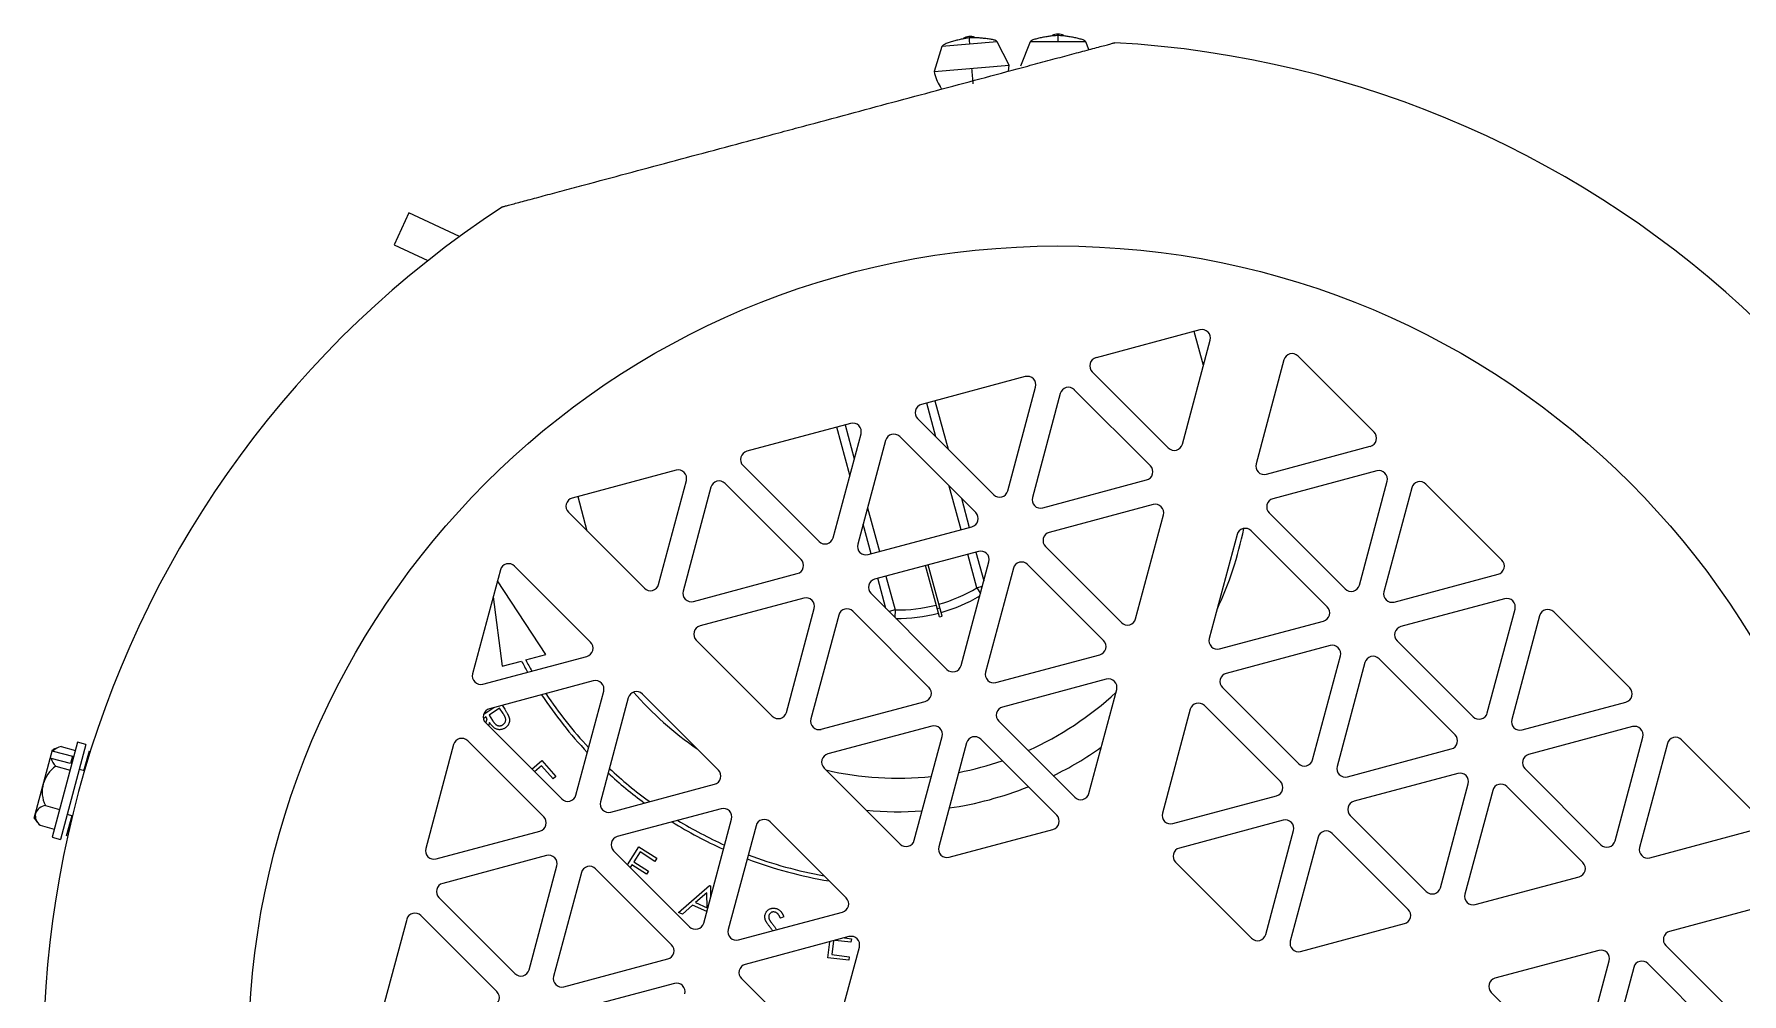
# Paper-space layout '_Left' of a CAD drawing. Header units: inches. Extents: x -3.63 to 5.71, y -3.65 to 3.62.
# Drawn here: x -3.63 to 2.42, y 0.22 to 3.62 of the extents above; entities that cross this region are included whole.
import ezdxf

# ---------------------------------------------------------------- set-up
doc = ezdxf.new("R2010")
doc.units = ezdxf.units.IN
doc.header["$MEASUREMENT"] = 0

psp = doc.layouts.new('_Left')

# ---------------------------------------------------------------- linework, layer by layer
at = {"color": 7, "linetype": 'Continuous', "lineweight": 15}
for p, q in [((-0.4118, 3.5768), (-0.439, 3.4877)), ((-0.1733, 3.5109), (-0.2156, 3.5939)), ((-0.0985, 3.5936), (-0.1334, 3.5072)), ((0.1097, 3.5658), (0.0985, 3.5936)), ((-0.439, 3.4877), (-0.1733, 3.5109)), ((-0.1757, 3.4893), (-0.1733, 3.5109)), ((-0.4171, 3.4348), (-0.4124, 3.4259)), ((-2.301, 2.9872), (-2.3535, 2.8737)), ((-2.121, 2.9038), (-2.301, 2.9872)), ((-2.3535, 2.8737), (-2.2335, 2.8181)), ((0.503, 2.5729), (0.135, 2.4742)), ((0.5157, 2.4462), (0.4832, 2.5675)), ((0.4412, 2.1681), (0.5398, 2.5361)), ((0.1215, 2.4241), (0.391, 2.1546)), ((0.8006, 2.4662), (0.702, 2.0982)), ((1.1202, 2.2102), (0.8508, 2.4797)), ((-0.116, 2.407), (-0.484, 2.3084)), ((-0.1779, 2.0022), (-0.0792, 2.3703)), ((-0.4325, 2.1932), (-0.4651, 2.3135)), ((-0.4361, 2.3212), (-0.3899, 2.1506)), ((0.0077, 2.347), (-0.0909, 1.9789)), ((0.3273, 2.091), (0.0579, 2.3604)), ((-0.735, 2.2411), (-1.1031, 2.1425)), ((-0.4975, 2.2582), (-0.228, 1.9887)), ((-0.7969, 1.8363), (-0.6983, 2.2044)), ((-0.7376, 2.0575), (-0.7838, 2.2281)), ((-0.7548, 2.2358), (-0.7222, 2.1152)), ((-0.6113, 2.1811), (-0.7099, 1.813)), ((-0.2917, 1.9251), (-0.5611, 2.1945)), ((0.7387, 2.0614), (1.1068, 2.1601)), ((-1.354, 2.0753), (-1.7221, 1.9766)), ((-1.1165, 2.0923), (-0.8471, 1.8229)), ((1.1301, 2.0731), (0.762, 1.9745)), ((-1.4159, 1.6705), (-1.3173, 2.0385)), ((-1.2303, 2.0152), (-1.329, 1.6472)), ((-0.9107, 1.7592), (-1.1802, 2.0287)), ((-0.3435, 1.8646), (-0.3852, 2.0186)), ((-0.0542, 1.9422), (0.3139, 2.0408)), ((1.0682, 1.6683), (1.1668, 2.0364)), ((1.2537, 2.0131), (1.1551, 1.645)), ((1.5734, 1.7571), (1.3039, 2.0265)), ((-1.7022, 1.982), (-1.6697, 1.8606)), ((-0.6753, 1.9422), (-0.6333, 1.787)), ((-0.3426, 1.976), (-0.3145, 1.8724)), ((0.3372, 1.9538), (-0.0309, 1.8552)), ((-1.7355, 1.9265), (-1.4661, 1.657)), ((-0.6622, 1.7792), (-0.6908, 1.8846)), ((0.2753, 1.549), (0.3739, 1.9171)), ((0.7486, 1.9243), (1.018, 1.6549)), ((-0.6732, 1.7763), (-0.3051, 1.8749)), ((0.6347, 1.8472), (0.5361, 1.4792)), ((0.9544, 1.5912), (0.6849, 1.8607)), ((-0.2818, 1.788), (-0.6499, 1.6894)), ((-0.2878, 1.6589), (-0.32, 1.7778)), ((-0.291, 1.7855), (-0.2633, 1.6833)), ((-0.0443, 1.805), (0.2251, 1.5356)), ((-1.9766, 1.7221), (-2.0753, 1.354)), ((-1.657, 1.4661), (-1.9265, 1.7355)), ((-1.2922, 1.6104), (-0.9242, 1.709)), ((-0.6097, 1.7001), (-0.5773, 1.5805)), ((-0.4205, 1.5562), (-0.4697, 1.7376)), ((-0.4109, 1.5588), (-0.46, 1.7402)), ((-0.3437, 1.3832), (-0.2451, 1.7512)), ((-0.1582, 1.7279), (-0.2568, 1.3599)), ((0.1615, 1.4719), (-0.108, 1.7414)), ((1.1919, 1.6083), (1.5599, 1.7069)), ((-1.8159, 1.422), (-1.987, 1.6833)), ((-0.6634, 1.6392), (-0.3939, 1.3697)), ((-0.6098, 1.5856), (-0.6387, 1.6924)), ((-0.2878, 1.6589), (-0.2684, 1.6642)), ((-0.2878, 1.6589), (-0.2753, 1.6385)), ((-2.0023, 1.6263), (-1.9697, 1.3808)), ((-0.9009, 1.6221), (-1.2689, 1.5235)), ((-0.9627, 1.2173), (-0.8641, 1.5854)), ((-0.4576, 1.3061), (-0.727, 1.5755)), ((-0.5773, 1.5805), (-0.5988, 1.5747)), ((-0.5773, 1.5805), (-0.5778, 1.5537)), ((-0.4284, 1.5851), (-0.4187, 1.5877)), ((1.5832, 1.62), (1.2152, 1.5213)), ((1.5213, 1.2152), (1.62, 1.5832)), ((-0.7772, 1.5621), (-0.8758, 1.194)), ((-0.4205, 1.5562), (-0.4109, 1.5588)), ((0.5728, 1.4424), (0.9409, 1.541)), ((1.7069, 1.5599), (1.6083, 1.1919)), ((2.0265, 1.3039), (1.7571, 1.5734)), ((-1.2824, 1.4733), (-1.0129, 1.2039)), ((0.9642, 1.4541), (0.5961, 1.3555)), ((1.2017, 1.4712), (1.4712, 1.2017)), ((-2.0385, 1.3173), (-1.6705, 1.4159)), ((-1.9697, 1.3808), (-1.9018, 1.399)), ((-1.8869, 1.403), (-1.8159, 1.422)), ((-0.22, 1.3231), (0.148, 1.4218)), ((0.9023, 1.0493), (1.0009, 1.4174)), ((1.0879, 1.3941), (0.9893, 1.026)), ((1.4075, 1.1381), (1.1381, 1.4075)), ((0.1713, 1.3348), (-0.1968, 1.2362)), ((-1.6472, 1.329), (-2.0152, 1.2303)), ((-1.709, 0.9242), (-1.6104, 1.2922)), ((-1.2039, 1.0129), (-1.4733, 1.2824)), ((0.1094, 0.93), (0.2081, 1.2981)), ((0.5827, 1.3053), (0.8521, 1.0358)), ((-2.0357, 1.2114), (-2.0002, 1.2344)), ((-1.9792, 1.2323), (-2.0168, 1.2079)), ((-1.9666, 1.2128), (-1.9792, 1.2323)), ((-1.9704, 1.2424), (-1.9613, 1.2283)), ((-1.5235, 1.2689), (-1.6221, 0.9009)), ((-0.8391, 1.1573), (-0.471, 1.2559)), ((0.4689, 1.2282), (0.3702, 0.8601)), ((0.7885, 0.9722), (0.519, 1.2416)), ((1.645, 1.1551), (2.0131, 1.2537)), ((-2.0276, 1.201), (-2.0368, 1.195)), ((-2.0287, 1.1802), (-1.7592, 0.9107)), ((-2.0286, 1.1801), (-2.0235, 1.1947)), ((-2.0235, 1.1947), (-2.0276, 1.201)), ((-2.0147, 1.181), (-2.0186, 1.17)), ((-2.0168, 1.2079), (-2.0047, 1.1888)), ((-0.4477, 1.169), (-0.8158, 1.0703)), ((-0.2102, 1.186), (0.0592, 0.9166)), ((2.0364, 1.1668), (1.6683, 1.0682)), ((-3.4756, 1.1114), (-3.5656, 0.7753)), ((-3.4456, 1.1034), (-3.5357, 0.7672)), ((-3.5335, 1.0962), (-3.4832, 1.0828)), ((-3.4456, 1.1034), (-3.4756, 1.1114)), ((-2.1425, 1.1031), (-2.2411, 0.735)), ((-1.8229, 0.8471), (-2.0923, 1.1165)), ((-0.5096, 0.7641), (-0.411, 1.1322)), ((-0.324, 1.1089), (-0.4227, 0.7409)), ((-0.0044, 0.8529), (-0.2738, 1.1224)), ((1.9745, 0.762), (2.0731, 1.1301)), ((2.1601, 1.1068), (2.0614, 0.7387)), ((2.4797, 0.8508), (2.2102, 1.1202)), ((-3.6293, 0.843), (-3.5645, 1.0845)), ((-3.5009, 1.0362), (-3.5691, 1.0544)), ((-3.5621, 1.0805), (-3.4939, 1.0622)), ((-3.4939, 1.0622), (-3.5009, 1.0362)), ((-3.4526, 1.01), (-3.4335, 1.0815)), ((-3.4334, 1.0754), (-3.4315, 1.0749)), ((-1.8646, 1.0161), (-1.8291, 1.0467)), ((-1.8291, 1.0467), (-1.78, 0.9898)), ((1.026, 0.9893), (1.3941, 1.0879)), ((-3.5522, 1.0265), (-3.5019, 1.0131)), ((-3.4512, 1.0097), (-3.4694, 1.0145)), ((-1.8303, 1.0283), (-1.8553, 1.0068)), ((-1.7898, 0.9813), (-1.8303, 1.0283)), ((-1.78, 0.9898), (-1.7898, 0.9813)), ((-0.8292, 1.0201), (-0.5598, 0.7507)), ((1.4174, 1.0009), (1.0493, 0.9023)), ((1.6549, 1.018), (1.9243, 0.7486)), ((-1.5854, 0.8641), (-1.2173, 0.9627)), ((0.407, 0.8234), (0.775, 0.922)), ((1.3555, 0.5961), (1.4541, 0.9642)), ((1.541, 0.9409), (1.4424, 0.5728)), ((1.8607, 0.6849), (1.5912, 0.9544)), ((-3.5895, 0.8871), (-3.5393, 0.8736)), ((-3.5142, 0.7801), (-3.4951, 0.8516)), ((-3.5119, 0.8561), (-3.4937, 0.8512)), ((-1.194, 0.8758), (-1.5621, 0.7772)), ((1.0358, 0.8521), (1.3053, 0.5827)), ((-3.6082, 0.8174), (-3.558, 0.8039)), ((-2.2044, 0.6983), (-1.8363, 0.7969)), ((-1.2559, 0.471), (-1.1573, 0.8391)), ((-1.0703, 0.8158), (-1.169, 0.4477)), ((-0.7507, 0.5598), (-1.0201, 0.8292)), ((-0.3859, 0.7041), (-0.0178, 0.8027)), ((0.7983, 0.8351), (0.4303, 0.7365)), ((0.7365, 0.4303), (0.8351, 0.7983)), ((1.2416, 0.519), (0.9722, 0.7885)), ((2.0982, 0.702), (2.4662, 0.8006)), ((-3.5656, 0.7753), (-3.5357, 0.7672)), ((-1.5755, 0.727), (-1.3061, 0.4576)), ((-1.5262, 0.6777), (-1.4856, 0.741)), ((-1.4856, 0.741), (-1.4221, 0.7002)), ((0.922, 0.775), (0.8234, 0.407)), ((-1.813, 0.7099), (-2.1811, 0.6113)), ((-1.8749, 0.3051), (-1.7763, 0.6732)), ((-1.5108, 0.6774), (-1.5167, 0.6682)), ((-1.4588, 0.644), (-1.5108, 0.6774)), ((-1.4816, 0.7229), (-1.5038, 0.6882)), ((-1.5038, 0.6882), (-1.4518, 0.6548)), ((-1.4291, 0.6892), (-1.4816, 0.7229)), ((-1.4221, 0.7002), (-1.4291, 0.6892)), ((0.4168, 0.6863), (0.6863, 0.4168)), ((-1.6894, 0.6499), (-1.788, 0.2818)), ((-1.3697, 0.3939), (-1.6392, 0.6634)), ((-1.4518, 0.6548), (-1.4588, 0.644)), ((1.4792, 0.5361), (1.8472, 0.6347)), ((-2.1945, 0.5611), (-1.9251, 0.2917)), ((-1.3447, 0.5086), (-1.235, 0.6037)), ((-1.2448, 0.5775), (-1.2846, 0.5431)), ((-1.2435, 0.525), (-1.2448, 0.5775)), ((-1.235, 0.6037), (-1.2321, 0.6024)), ((-1.2321, 0.6024), (-1.2312, 0.563)), ((-1.9887, 0.228), (-2.2582, 0.4975)), ((-1.3313, 0.5027), (-1.3447, 0.5086)), ((-1.2951, 0.5339), (-1.3313, 0.5027)), ((-1.245, 0.5118), (-1.2951, 0.5339)), ((-1.2846, 0.5431), (-1.2435, 0.525)), ((-1.1322, 0.411), (-0.7641, 0.5096)), ((-0.9718, 0.4928), (-0.9842, 0.4878)), ((2.5361, 0.5398), (2.1681, 0.4412)), ((-2.3084, 0.484), (-2.407, 0.116)), ((0.8601, 0.3702), (1.2282, 0.4689)), ((-0.7409, 0.4227), (-1.1089, 0.324)), ((-0.8159, 0.3479), (-0.809, 0.4044)), ((-0.8027, 0.0178), (-0.7041, 0.3859)), ((-0.7953, 0.4081), (-0.8013, 0.3591)), ((-0.7339, 0.4028), (-0.7897, 0.4096)), ((-0.7565, 0.4185), (-0.7323, 0.4155)), ((-0.7323, 0.4155), (-0.7339, 0.4028)), ((1.9171, 0.3739), (1.549, 0.2753)), ((2.1546, 0.391), (2.4241, 0.1215)), ((-1.7512, 0.2451), (-1.3832, 0.3437)), ((-0.7418, 0.3388), (-0.8159, 0.3479)), ((-0.8013, 0.3591), (-0.7402, 0.3516)), ((-0.7402, 0.3516), (-0.7418, 0.3388)), ((1.8552, -0.0309), (1.9538, 0.3372)), ((2.0408, 0.3139), (1.9422, -0.0542)), ((2.3604, 0.0579), (2.091, 0.3273)), ((-1.3599, 0.2568), (-1.7279, 0.1582)), ((-1.1224, 0.2738), (-0.8529, 0.0044)), ((1.5356, 0.2251), (1.805, -0.0443))]:
    psp.add_line(p, q, dxfattribs=at)
at = {"color": 8, "linetype": 'Continuous', "lineweight": 15}
for p, q in [((-0.2156, 3.5939), (-0.4118, 3.5768)), ((0.0985, 3.5936), (-0.0985, 3.5936)), ((-0.4171, 3.4348), (-0.417, 3.4348))]:
    psp.add_line(p, q, dxfattribs=at)
at = {"color": 7, "linetype": 'Continuous', "lineweight": 15}
psp.add_circle((0, 0), 2.87, dxfattribs=at)
for centre, radius, start, end in [((0, 0), 3.5959, 123.20533, 86.79467), ((-0.3119, 3.5654), 0.047, 68.29515, 121.70485), ((0, 3.5735), 0.047, 63.29515, 116.70485), ((0.5108, 2.5439), 0.03, 345, 105), ((0.8296, 2.4585), 0.03, 45, 165), ((0.1427, 2.4453), 0.03, 105, 225), ((-0.1082, 2.378), 0.03, 345, 105), ((0.0367, 2.3392), 0.03, 45, 165), ((-0.4763, 2.2794), 0.03, 105, 225), ((-0.7272, 2.2122), 0.03, 345, 105), ((-0.5823, 2.1733), 0.03, 45, 165), ((1.099, 2.189), 0.03, 285, 45), ((-1.0953, 2.1135), 0.03, 105, 225), ((0.4122, 2.1758), 0.03, 225, 345), ((-1.3463, 2.0463), 0.03, 345, 105), ((0.3061, 2.0698), 0.03, 285, 45), ((0.7309, 2.0904), 0.03, 165, 285), ((1.1378, 2.0441), 0.03, 345, 105), ((-1.2014, 2.0075), 0.03, 45, 165), ((-0.2068, 2.01), 0.03, 225, 345), ((1.2827, 2.0053), 0.03, 45, 165), ((-1.7143, 1.9477), 0.03, 105, 225), ((-0.0619, 1.9711), 0.03, 165, 285), ((0.3449, 1.9249), 0.03, 345, 105), ((0.7698, 1.9455), 0.03, 105, 225), ((-0.3129, 1.9039), 0.03, 285, 45), ((-0.8259, 1.8441), 0.03, 225, 345), ((-0.0231, 1.8262), 0.03, 105, 225), ((-0.5668, 2.1154), 1.25, 334.7369, 348.63394), ((0.6637, 1.8395), 0.03, 45, 165), ((-0.9319, 1.738), 0.03, 285, 45), ((-0.681, 1.8053), 0.03, 165, 285), ((-0.2741, 1.759), 0.03, 345, 105), ((1.5522, 1.7359), 0.03, 285, 45), ((-1.9477, 1.7143), 0.03, 45, 165), ((-0.1292, 1.7202), 0.03, 45, 165), ((-1.4449, 1.6782), 0.03, 225, 345), ((-1.3, 1.6394), 0.03, 165, 285), ((-0.6421, 1.6604), 0.03, 105, 225), ((-0.5668, 2.1154), 0.535, 285.69245, 301.43949), ((1.0392, 1.6761), 0.03, 225, 345), ((1.1841, 1.6373), 0.03, 165, 285), ((-0.8931, 1.5931), 0.03, 345, 105), ((-0.7482, 1.5543), 0.03, 45, 165), ((-0.5668, 2.1154), 0.535, 268.87445, 284.62149), ((-0.5668, 2.1154), 0.565, 285.66402, 300.79207), ((0.9331, 1.57), 0.03, 285, 45), ((1.591, 1.591), 0.03, 345, 105), ((1.7359, 1.5522), 0.03, 45, 165), ((-1.2612, 1.4945), 0.03, 105, 225), ((-0.5668, 2.1154), 0.565, 269.20793, 284.64992), ((0.2463, 1.5568), 0.03, 225, 345), ((1.2229, 1.4924), 0.03, 105, 225), ((-1.6782, 1.4449), 0.03, 285, 45), ((0.1403, 1.4507), 0.03, 285, 45), ((0.5651, 1.4714), 0.03, 165, 285), ((0.972, 1.4251), 0.03, 345, 105), ((-0.5668, 2.1154), 1.515, 208.21784, 209.91737), ((-0.5668, 2.1154), 1.5, 208.35245, 210.07006), ((1.1169, 1.3863), 0.03, 45, 165), ((-2.0463, 1.3463), 0.03, 165, 285), ((-0.3727, 1.3909), 0.03, 225, 345), ((-0.2278, 1.3521), 0.03, 165, 285), ((0.1791, 1.3058), 0.03, 345, 105), ((0.6039, 1.3265), 0.03, 105, 225), ((-0.5668, 2.1154), 1.515, 213.47143, 223.34842), ((-0.5668, 2.1154), 1.5, 213.66292, 222.99455), ((-1.6394, 1.3), 0.03, 345, 105), ((-1.4945, 1.2612), 0.03, 45, 165), ((-0.5668, 2.1154), 1.25, 221.36606, 235.2631), ((-0.4788, 1.2849), 0.03, 285, 45), ((-0.5668, 2.1154), 1.1313, 294.02203, 313.06122), ((2.0053, 1.2827), 0.03, 285, 45), ((-2.0075, 1.2014), 0.03, 105, 225), ((-0.9917, 1.2251), 0.03, 225, 345), ((-0.189, 1.2072), 0.03, 105, 225), ((0.4978, 1.2204), 0.03, 45, 165), ((1.4924, 1.2229), 0.03, 225, 345), ((-0.8468, 1.1862), 0.03, 165, 285), ((-0.4399, 1.14), 0.03, 345, 105), ((1.6373, 1.1841), 0.03, 165, 285), ((2.0441, 1.1378), 0.03, 345, 105), ((-3.4907, 0.9353), 0.1665, 104.90545, 116.34778), ((-3.521, 1.0395), 0.0581, 102.37252, 135.06233), ((-2.1135, 1.0953), 0.03, 45, 165), ((-0.2951, 1.1012), 0.03, 45, 165), ((-0.5668, 2.1154), 1.25, 296.095, 305.17463), ((1.3863, 1.1169), 0.03, 285, 45), ((2.189, 1.099), 0.03, 45, 165), ((-3.5107, 0.9059), 0.1597, 111.45512, 112.9716), ((-3.513, 1.0694), 0.0581, 194.93767, 227.62748), ((-3.5037, 0.9319), 0.1597, 111.45512, 112.9716), ((-0.808, 1.0414), 0.03, 105, 225), ((-0.5668, 2.1154), 1.1313, 280.94872, 289.05128), ((0.8733, 1.0571), 0.03, 225, 345), ((1.6761, 1.0392), 0.03, 105, 225), ((-3.4907, 0.9353), 0.11, 123.99842, 206.00158), ((-0.5668, 2.1154), 1.515, 227.26735, 233.59141), ((-0.5668, 2.1154), 1.5, 226.9657, 234.05012), ((-1.2251, 0.9917), 0.03, 285, 45), ((-0.5668, 2.1154), 1.1313, 256.93878, 275.97797), ((0.7673, 0.951), 0.03, 285, 45), ((1.0182, 1.0182), 0.03, 165, 285), ((1.4251, 0.972), 0.03, 345, 105), ((-1.738, 0.9319), 0.03, 225, 345), ((-0.5668, 2.1154), 1.25, 278.32836, 291.67164), ((0.0805, 0.9378), 0.03, 225, 345), ((1.57, 0.9331), 0.03, 45, 165), ((-3.5801, 0.8529), 0.0453, 171.96163, 231.61671), ((-3.5829, 0.8423), 0.0453, 98.38329, 158.03837), ((-1.5931, 0.8931), 0.03, 165, 285), ((-1.1862, 0.8468), 0.03, 345, 105), ((-0.5668, 2.1154), 1.25, 264.82537, 273.905), ((-0.0256, 0.8317), 0.03, 285, 45), ((0.3992, 0.8524), 0.03, 165, 285), ((1.0571, 0.8733), 0.03, 105, 225), ((-3.4907, 0.9353), 0.1665, 213.65222, 225.09455), ((-1.8441, 0.8259), 0.03, 285, 45), ((-0.5668, 2.1154), 1.515, 238.09173, 245.88504), ((-0.5668, 2.1154), 1.5, 238.63011, 245.7931), ((-1.0414, 0.808), 0.03, 45, 165), ((0.8061, 0.8061), 0.03, 345, 105), ((0.951, 0.7673), 0.03, 45, 165), ((-2.2122, 0.7272), 0.03, 165, 285), ((-1.5543, 0.7482), 0.03, 105, 225), ((-0.5386, 0.7719), 0.03, 225, 345), ((-0.3937, 0.7331), 0.03, 165, 285), ((0.438, 0.7075), 0.03, 105, 225), ((1.9455, 0.7698), 0.03, 225, 345), ((2.0904, 0.7309), 0.03, 165, 285), ((-1.8053, 0.681), 0.03, 345, 105), ((-1.6604, 0.6421), 0.03, 45, 165), ((-0.5668, 2.1154), 1.515, 249.31784, 260.71986), ((-0.5668, 2.1154), 1.5, 249.26083, 259.91521), ((1.8395, 0.6637), 0.03, 285, 45), ((-2.1733, 0.5823), 0.03, 105, 225), ((-0.7719, 0.5386), 0.03, 285, 45), ((1.3265, 0.6039), 0.03, 225, 345), ((1.4714, 0.5651), 0.03, 165, 285), ((-2.2794, 0.4763), 0.03, 45, 165), ((1.2204, 0.4978), 0.03, 285, 45), ((-1.2849, 0.4788), 0.03, 225, 345), ((-1.14, 0.4399), 0.03, 165, 285), ((0.7075, 0.438), 0.03, 225, 345), ((2.1758, 0.4122), 0.03, 105, 225), ((-1.3909, 0.3727), 0.03, 285, 45), ((-0.7331, 0.3937), 0.03, 345, 105), ((0.8524, 0.3992), 0.03, 165, 285), ((1.9249, 0.3449), 0.03, 345, 105), ((-1.9039, 0.3129), 0.03, 225, 345), ((-1.1012, 0.2951), 0.03, 105, 225), ((2.0698, 0.3061), 0.03, 45, 165), ((-1.759, 0.2741), 0.03, 165, 285), ((-1.3521, 0.2278), 0.03, 345, 105), ((1.5568, 0.2463), 0.03, 105, 225), ((-2.01, 0.2068), 0.03, 285, 45)]:
    psp.add_arc(centre, radius, start, end, dxfattribs=at)
for points, knots in [([(-1.9693, 3.0087), (-1.9693, 3.0087), (-1.968, 3.0091), (-1.9632, 3.0104), (-1.9596, 3.0113), (-1.9504, 3.0138), (-1.9449, 3.0153), (-1.932, 3.0187), (-1.9247, 3.0207), (-1.9011, 3.027), (-1.883, 3.0318), (-1.8534, 3.0398), (-1.8431, 3.0425), (-1.8221, 3.0482), (-1.8113, 3.0511), (-1.7783, 3.0599), (-1.7555, 3.066), (-1.7086, 3.0786), (-1.6844, 3.0851), (-1.6108, 3.1048), (-1.5607, 3.1182), (-1.4591, 3.1454), (-1.4076, 3.1592), (-1.3037, 3.1871), (-1.2511, 3.2012), (-1.1456, 3.2294), (-1.0927, 3.2436), (-1.0133, 3.2649), (-0.9868, 3.272), (-0.947, 3.2827), (-0.9337, 3.2862), (-0.9072, 3.2933), (-0.8938, 3.2969), (-0.7749, 3.3288), (-0.67, 3.3569), (-0.5141, 3.3987), (-0.4623, 3.4125), (-0.3594, 3.4401), (-0.3082, 3.4538), (-0.2067, 3.481), (-0.156, 3.4946), (-0.0829, 3.5142), (-0.059, 3.5206), (-0.0122, 3.5331), (0.0107, 3.5393), (0.0549, 3.5511), (0.076, 3.5568), (0.1053, 3.5646), (0.1148, 3.5671), (0.1327, 3.572), (0.1412, 3.5742), (0.1568, 3.5784), (0.164, 3.5803), (0.1767, 3.5837), (0.1823, 3.5853), (0.1915, 3.5877), (0.195, 3.5887), (0.1998, 3.5899), (0.2011, 3.5903), (0.2011, 3.5903)], [0, 0, 0, 0, 0.015625, 0.015625, 0.03125, 0.03125, 0.046875, 0.046875, 0.0625, 0.0625, 0.09375, 0.09375, 0.109375, 0.109375, 0.125, 0.125, 0.15625, 0.15625, 0.1875, 0.1875, 0.25, 0.25, 0.3125, 0.3125, 0.375, 0.375, 0.4375, 0.4375, 0.46875, 0.46875, 0.484375, 0.484375, 0.5, 0.5, 0.625, 0.625, 0.6875, 0.6875, 0.75, 0.75, 0.8125, 0.8125, 0.84375, 0.84375, 0.875, 0.875, 0.90625, 0.90625, 0.921875, 0.921875, 0.9375, 0.9375, 0.953125, 0.953125, 0.96875, 0.96875, 0.984375, 0.984375, 1, 1, 1, 1]), ([(-0.3156, 3.6072), (-0.3187, 3.6069), (-0.3253, 3.6061), (-0.3373, 3.6039), (-0.3515, 3.6007), (-0.3673, 3.5966), (-0.3833, 3.5918), (-0.3977, 3.5867), (-0.4085, 3.5815), (-0.4107, 3.5784), (-0.4118, 3.5768)], [0, 0, 0, 0, 0.073021, 0.158819, 0.259472, 0.376649, 0.511075, 0.661948, 0.826499, 1, 1, 1, 1]), ([(-0.2156, 3.5939), (-0.2169, 3.5953), (-0.2196, 3.598), (-0.2312, 3.6013), (-0.2462, 3.6038), (-0.2629, 3.6057), (-0.2791, 3.607), (-0.2936, 3.6077), (-0.3058, 3.6078), (-0.3125, 3.6074), (-0.3156, 3.6072)], [0, 0, 0, 0, 0.1735007, 0.338052, 0.4889246, 0.6233511, 0.7405278, 0.8411809, 0.9269788, 1, 1, 1, 1]), ([(-0.3156, 3.6072), (-0.3156, 3.6072), (-0.3154, 3.6052), (-0.3147, 3.5973), (-0.3142, 3.5914), (-0.3137, 3.5854)], [0, 0, 0, 0, 0.5, 0.5, 1, 1, 1, 1]), ([(0, 3.6155), (-0.0031, 3.6155), (-0.0098, 3.6153), (-0.022, 3.6141), (-0.0363, 3.6121), (-0.0524, 3.6094), (-0.0688, 3.6061), (-0.0835, 3.6022), (-0.0948, 3.598), (-0.0973, 3.5951), (-0.0985, 3.5936)], [0, 0, 0, 0, 0.073021, 0.158819, 0.259472, 0.376649, 0.511075, 0.661948, 0.826499, 1, 1, 1, 1]), ([(0.0985, 3.5936), (0.0973, 3.5951), (0.0948, 3.598), (0.0835, 3.6022), (0.0688, 3.6061), (0.0524, 3.6094), (0.0363, 3.6121), (0.022, 3.6141), (0.0098, 3.6153), (0.0031, 3.6155), (0, 3.6155)], [0, 0, 0, 0, 0.173501, 0.338052, 0.488925, 0.623351, 0.740528, 0.841181, 0.926979, 1, 1, 1, 1]), ([(0, 3.6155), (0, 3.6155), (0, 3.6135), (0, 3.6055), (0, 3.5996), (0, 3.5936)], [0, 0, 0, 0, 0.5, 0.5, 1, 1, 1, 1]), ([(-1.9676, 1.1736), (-1.9667, 1.1742), (-1.965, 1.1755), (-1.9627, 1.1777), (-1.9609, 1.1803), (-1.9594, 1.1831), (-1.9583, 1.1861), (-1.9577, 1.1892), (-1.9576, 1.1922), (-1.9579, 1.1948), (-1.9584, 1.197), (-1.959, 1.1988), (-1.9598, 1.2007), (-1.9608, 1.2028), (-1.962, 1.2051), (-1.9633, 1.2075), (-1.9649, 1.2101), (-1.966, 1.2119), (-1.9666, 1.2128)], [0, 0, 0, 0, 0.072829, 0.143449, 0.213397, 0.285092, 0.356246, 0.425133, 0.493171, 0.562042, 0.59937, 0.6415, 0.688017, 0.74032, 0.797382, 0.859599, 0.926736, 1, 1, 1, 1]), ([(-1.9613, 1.2283), (-1.9603, 1.2268), (-1.9585, 1.224), (-1.9559, 1.2199), (-1.9537, 1.2161), (-1.9517, 1.2127), (-1.95, 1.2096), (-1.9486, 1.2069), (-1.9475, 1.2045), (-1.9469, 1.203), (-1.9466, 1.2023)], [0, 0, 0, 0, 0.176779, 0.338159, 0.485013, 0.617377, 0.735088, 0.837581, 0.925828, 1, 1, 1, 1]), ([(-1.9602, 1.1621), (-1.9617, 1.1612), (-1.9646, 1.1594), (-1.9693, 1.1576), (-1.974, 1.1564), (-1.9788, 1.1559), (-1.9835, 1.1562), (-1.9882, 1.1572), (-1.9928, 1.159), (-1.9964, 1.161), (-1.9993, 1.163), (-2.0014, 1.1649), (-2.0036, 1.1669), (-2.0058, 1.1693), (-2.008, 1.1718), (-2.0102, 1.1746), (-2.0125, 1.1777), (-2.0139, 1.1799), (-2.0147, 1.181)], [0, 0, 0, 0, 0.079627, 0.15531, 0.229226, 0.30212, 0.374525, 0.446584, 0.520006, 0.596251, 0.636683, 0.679591, 0.725306, 0.773907, 0.82556, 0.880546, 0.938444, 1, 1, 1, 1]), ([(-2.0047, 1.1888), (-2.0041, 1.1879), (-2.003, 1.1862), (-2.0013, 1.1838), (-1.9996, 1.1815), (-1.998, 1.1796), (-1.9964, 1.1778), (-1.9949, 1.1762), (-1.9934, 1.1749), (-1.9916, 1.1735), (-1.9892, 1.172), (-1.9862, 1.1708), (-1.9831, 1.17), (-1.9799, 1.1698), (-1.9766, 1.17), (-1.9735, 1.1708), (-1.9704, 1.1719), (-1.9686, 1.173), (-1.9676, 1.1736)], [0, 0, 0, 0, 0.069695, 0.135202, 0.195838, 0.251901, 0.303777, 0.351041, 0.393834, 0.433158, 0.505758, 0.576058, 0.645351, 0.715969, 0.786834, 0.856471, 0.926993, 1, 1, 1, 1]), ([(-1.9466, 1.2023), (-1.9463, 1.2014), (-1.9457, 1.1995), (-1.945, 1.1967), (-1.9445, 1.1939), (-1.9444, 1.1911), (-1.9444, 1.1883), (-1.9446, 1.1856), (-1.9451, 1.1828), (-1.9459, 1.1801), (-1.9468, 1.1774), (-1.9481, 1.1748), (-1.9495, 1.1724), (-1.9512, 1.1701), (-1.9531, 1.1679), (-1.9552, 1.1658), (-1.9576, 1.1638), (-1.9593, 1.1627), (-1.9602, 1.1621)], [0, 0, 0, 0, 0.064476, 0.127159, 0.188421, 0.248736, 0.308986, 0.369742, 0.43017, 0.49199, 0.553542, 0.61471, 0.67609, 0.737771, 0.800748, 0.86507, 0.931438, 1, 1, 1, 1]), ([(-1.0366, 0.48), (-1.0369, 0.4809), (-1.0376, 0.4826), (-1.0383, 0.4853), (-1.0388, 0.488), (-1.0391, 0.4907), (-1.0392, 0.4933), (-1.039, 0.4959), (-1.0387, 0.4986), (-1.0383, 0.5003), (-1.038, 0.5012)], [0, 0, 0, 0, 0.131905, 0.259666, 0.385349, 0.509565, 0.632025, 0.753613, 0.876363, 1, 1, 1, 1]), ([(-1.038, 0.5012), (-1.0376, 0.5025), (-1.0369, 0.5051), (-1.035, 0.5088), (-1.0328, 0.5122), (-1.0301, 0.5152), (-1.0271, 0.5178), (-1.0237, 0.52), (-1.02, 0.5217), (-1.016, 0.5229), (-1.0119, 0.5236), (-1.0078, 0.5239), (-1.0035, 0.5235), (-1.0008, 0.5228), (-0.9994, 0.5225)], [0, 0, 0, 0, 0.084998, 0.167288, 0.248416, 0.330282, 0.412042, 0.492806, 0.574656, 0.658591, 0.743337, 0.828015, 0.912718, 1, 1, 1, 1]), ([(-1.0248, 0.4981), (-1.025, 0.4974), (-1.0253, 0.4961), (-1.0255, 0.4939), (-1.0255, 0.4918), (-1.0253, 0.4896), (-1.0248, 0.4873), (-1.0239, 0.4849), (-1.0228, 0.4822), (-1.0218, 0.4805), (-1.0213, 0.4796)], [0, 0, 0, 0, 0.109111, 0.216938, 0.327023, 0.438825, 0.557516, 0.690054, 0.836359, 1, 1, 1, 1]), ([(-1.0031, 0.5095), (-1.0044, 0.5098), (-1.0068, 0.5103), (-1.0104, 0.5103), (-1.0138, 0.5097), (-1.0169, 0.5083), (-1.0197, 0.5065), (-1.022, 0.5041), (-1.0238, 0.5013), (-1.0245, 0.4992), (-1.0248, 0.4981)], [0, 0, 0, 0, 0.138466, 0.267777, 0.391916, 0.516966, 0.639648, 0.757283, 0.875726, 1, 1, 1, 1]), ([(-0.9842, 0.4878), (-0.9846, 0.4887), (-0.9853, 0.4905), (-0.9864, 0.493), (-0.9876, 0.4953), (-0.9887, 0.4974), (-0.9897, 0.4993), (-0.9908, 0.5009), (-0.9919, 0.5023), (-0.9933, 0.5039), (-0.9952, 0.5056), (-0.9976, 0.5073), (-1.0003, 0.5086), (-1.0022, 0.5092), (-1.0031, 0.5095)], [0, 0, 0, 0, 0.098878, 0.190021, 0.275545, 0.353489, 0.42565, 0.490975, 0.549988, 0.603284, 0.702947, 0.801284, 0.900107, 1, 1, 1, 1]), ([(-0.9994, 0.5225), (-0.9979, 0.5221), (-0.995, 0.5212), (-0.991, 0.5191), (-0.9872, 0.5167), (-0.9843, 0.5141), (-0.9822, 0.5118), (-0.9806, 0.5098), (-0.979, 0.5076), (-0.9775, 0.5051), (-0.976, 0.5024), (-0.9746, 0.4994), (-0.9731, 0.4962), (-0.9722, 0.494), (-0.9718, 0.4928)], [0, 0, 0, 0, 0.10816, 0.214325, 0.32049, 0.428997, 0.485647, 0.545996, 0.61006, 0.6787, 0.752299, 0.82964, 0.912202, 1, 1, 1, 1]), ([(-1.0215, 0.4574), (-1.0226, 0.4587), (-1.0245, 0.4612), (-1.0271, 0.4648), (-1.0295, 0.4681), (-1.0315, 0.471), (-1.0333, 0.4737), (-1.0347, 0.4761), (-1.0358, 0.4781), (-1.0363, 0.4794), (-1.0366, 0.48)], [0, 0, 0, 0, 0.18118, 0.3455356, 0.4943682, 0.6264767, 0.7431759, 0.8442885, 0.9300441, 1, 1, 1, 1]), ([(-1.0115, 0.4433), (-1.0122, 0.4443), (-1.0136, 0.4464), (-1.0159, 0.4498), (-1.0186, 0.4536), (-1.0205, 0.4561), (-1.0215, 0.4574)], [0.438681, 0.438681, 0.438681, 0.438681, 0.550627, 0.69011, 0.8400324, 1, 1, 1, 1]), ([(-1.0213, 0.4796), (-1.0211, 0.4792), (-1.0206, 0.4785), (-1.0197, 0.4772), (-1.0185, 0.4756), (-1.017, 0.4736), (-1.0153, 0.4713), (-1.0132, 0.4687), (-1.0109, 0.4657), (-1.0093, 0.4636), (-1.0084, 0.4625)], [0, 0, 0, 0, 0.052136, 0.124681, 0.218841, 0.333936, 0.469056, 0.625151, 0.801751, 1, 1, 1, 1]), ([(-1.0084, 0.4625), (-1.0073, 0.4612), (-1.0053, 0.4586), (-1.0025, 0.4547), (-0.9999, 0.451), (-0.9983, 0.4484), (-0.9975, 0.4472), (-0.9975, 0.4471)], [0, 0, 0, 0, 0.0958518, 0.1861693, 0.2702907, 0.3487692, 0.3544301, 0.3544301, 0.3544301, 0.3544301])]:
    psp.add_open_spline(points, degree=3, knots=knots, dxfattribs=at)
for points in [[(-0.439, 3.4877), (-0.4368, 3.4783), (-0.4324, 3.4595), (-0.4222, 3.4431), (-0.4171, 3.4348)], [(-0.3062, 3.4993), (-0.3045, 3.4804), (-0.3028, 3.4614), (-0.3014, 3.445)], [(-3.4357, 1.0734), (-3.4349, 1.074), (-3.4342, 1.0747), (-3.4334, 1.0754)]]:
    psp.add_open_spline(points, degree=3, dxfattribs=at)

doc.saveas('drawing.dxf')
